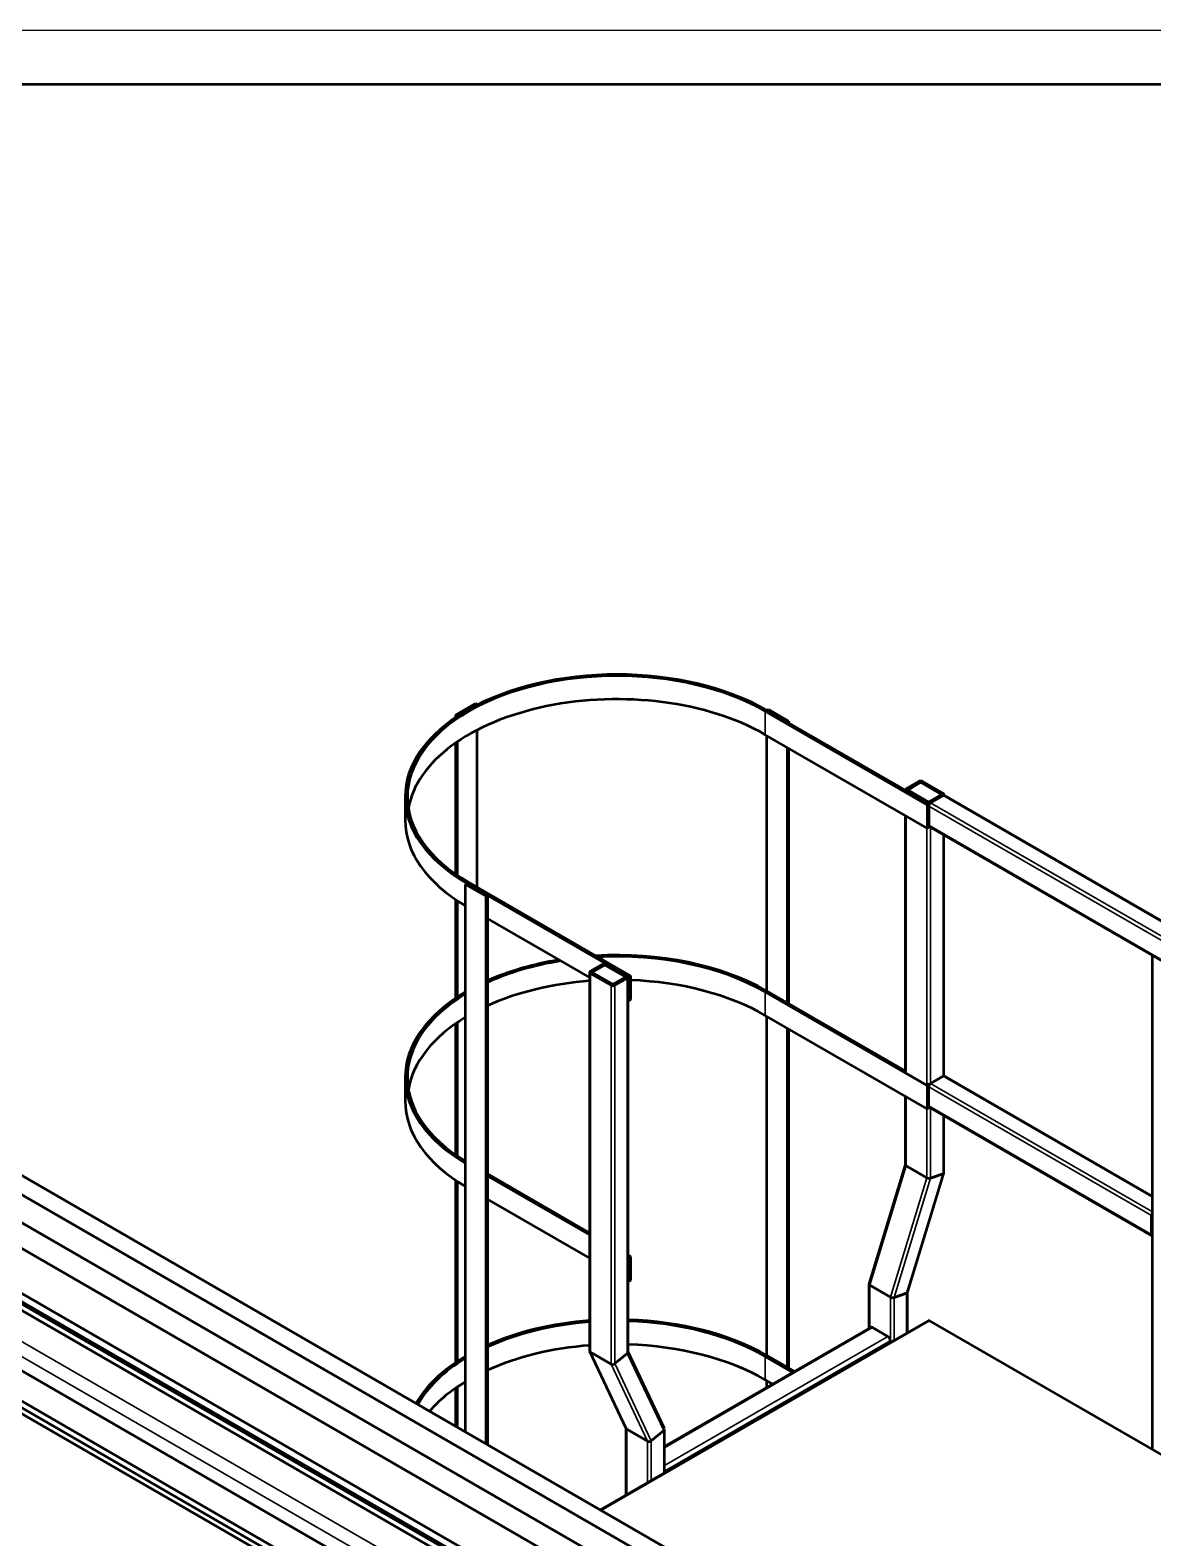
# Model space of a CAD drawing. Header units: millimetres. Extents: x 0 to 15979, y 0 to 11286.
# Drawn here: x 9123 to 11084, y 8654 to 11286 of the extents above; entities that cross this region are included whole.
import ezdxf

# ---------------------------------------------------------------- set-up
doc = ezdxf.new("R2010")
doc.units = ezdxf.units.MM
doc.header["$LTSCALE"] = 19
for name, color, linetype, lineweight in [('Видимые тонкие (ГОСТ)', 7, 'Continuous', 35), ('Видимый контур (ГОСТ)', 7, 'Continuous', 50), ('Кромка (ГОСТ)', 7, 'Continuous', 50)]:
    doc.layers.add(name, color=color, linetype=linetype, lineweight=lineweight)

# ---------------------------------------------------------------- blocks, each defined once
blk = doc.blocks.new('Рамки ГОСТ_ граница 594x841_2')
at = {"layer": 'Кромка (ГОСТ)', "lineweight": 25}
blk.add_line((0, 594), (841, 594), dxfattribs=at)
at = {"layer": 'Кромка (ГОСТ)'}
blk.add_line((836, 589), (20, 589), dxfattribs=at)

msp = doc.modelspace()

# ---------------------------------------------------------------- linework, layer by layer
at = {"layer": 'Видимые тонкие (ГОСТ)'}
for p, q in [((10409.5, 10098.7), (10406.7, 10097.1)), ((10406.7, 10097.1), (10406.7, 10056.3)), ((10655.2, 9960.6), (10655.2, 9959.3)), ((10677.2, 9973.2), (10677.2, 9972.4)), ((10679.3, 9973.2), (10679.3, 9972.4)), ((10715.3, 9952.4), (10715.3, 9951.2)), ((10717.5, 9949.9), (14342.4, 7857.1)), ((10692.4, 9931.8), (14290.9, 7854.1)), ((10695.5, 9937.3), (14298.6, 7857.1)), ((10653.1, 9914), (10653.1, 9468.2)), ((10692.4, 9898.3), (14261.9, 7837.4)), ((10695.5, 9447.4), (10695.5, 9894.9)), ((10689.2, 9893.2), (10689.2, 9447.4)), ((10717.5, 9882.3), (10717.5, 9460)), ((9886.3, 9796.6), (9889.1, 9798.3)), ((7781.6, 9736.8), (12269.6, 7145.7)), ((7804.2, 9749.9), (12269.6, 7171.8)), ((10101.6, 9639.7), (10101.6, 8978.6)), ((10103.7, 9642.1), (10103.7, 9640.9)), ((10125.6, 9654.8), (10125.6, 9654)), ((10127.7, 9654.8), (10127.7, 9654)), ((10163.8, 9634), (10163.8, 9632.7)), ((10137.6, 9618.8), (10137.6, 8957.8)), ((10144, 8958.6), (10144, 9618.8)), ((10165.9, 9631.5), (10165.9, 8976.4)), ((10409.5, 9608.8), (10406.7, 9607.2)), ((10406.7, 9607.2), (10406.7, 9566.4)), ((10695.5, 9447.4), (11083.1, 9223.6)), ((10717.5, 9460), (11083.1, 9248.9)), ((10653.1, 9424.1), (10653.1, 9303.8)), ((10692.4, 9441.9), (11081.3, 9217.3)), ((10689.2, 9403.3), (10689.2, 9282.9)), ((10692.4, 9408.4), (11081.3, 9183.9)), ((10695.5, 9282.2), (10695.5, 9405)), ((10717.5, 9392.4), (10717.5, 9289.6)), ((10653.1, 9303.8), (10589.5, 9095.6)), ((10717.5, 9289.6), (10653.8, 9081.4)), ((10689.2, 9282.9), (10625.5, 9074.7)), ((10631.9, 9074), (10695.5, 9282.2)), ((10589.5, 9020.8), (10589.5, 9095.6)), ((10653.8, 9011.8), (10653.8, 9081.4)), ((10625.5, 8995.5), (10625.5, 9074.7)), ((10631.9, 8999.1), (10631.9, 9074)), ((10230.9, 8811.7), (10594.1, 9021.4)), ((10230.9, 8780.7), (10620.9, 9005.9)), ((10101.6, 8978.6), (10165.2, 8843.9)), ((10165.9, 8976.4), (10229.6, 8841.7)), ((10230.9, 8770.9), (10625.2, 8998.5)), ((10137.6, 8957.8), (10201.3, 8823.1)), ((10207.6, 8823.8), (10144, 8958.6)), ((10409.5, 8972.8), (10406.7, 8971.2)), ((10406.7, 8971.2), (10406.7, 8930.3)), ((10165.2, 8729.7), (10165.2, 8843.9)), ((10201.3, 8750.5), (10201.3, 8823.1)), ((10207.6, 8754.2), (10207.6, 8823.8)), ((10229.6, 8766.8), (10229.6, 8841.7))]:
    msp.add_line(p, q, dxfattribs=at)
at = {"layer": 'Видимый контур (ГОСТ)'}
for p, q in [((5966.1, 11067.5), (12726, 7164.7)), ((6033.9, 11061.8), (13706, 6632.3)), ((5923.6, 11043), (12683.6, 7140.2)), ((5923.6, 10998.1), (12683.6, 7095.3)), ((5855.7, 10958.9), (13527.9, 6529.4)), ((9901.1, 10110.6), (9865.7, 10090.2)), ((9903.9, 10108.9), (9868.6, 10088.5)), ((9901.1, 10110.6), (9903.9, 10108.9)), ((9903.9, 10108.3), (9903.9, 10108.9)), ((9865.7, 10090.2), (9865.7, 10085.9)), ((9865.7, 10090.2), (9868.6, 10088.5)), ((9868.6, 10088.5), (9868.6, 10087.8)), ((10406.7, 10097.1), (10689.5, 9933.8)), ((10409.5, 10098.7), (10412.3, 10100.4)), ((10409.5, 10098.7), (10692.4, 9935.4)), ((10409.5, 10098.7), (10444.9, 10078.3)), ((10412.3, 10100.4), (10447.7, 10080)), ((10444.9, 10078.3), (10447.7, 10080)), ((10447.7, 10080), (10447.7, 10076.7)), ((9903.9, 9789.7), (9903.9, 10064.4)), ((10689.5, 9893), (10406.7, 10056.3)), ((10409.5, 9608.8), (10409.5, 10054.7)), ((7425.5, 10038.3), (13249.6, 6675.8)), ((9865.7, 10041.5), (9865.7, 9813.1)), ((9868.6, 10043.4), (9868.6, 9811.1)), ((10444.9, 10034.2), (10444.9, 9588.4)), ((10447.7, 10032.6), (10447.7, 9586.8)), ((10653.1, 9961.8), (10675, 9974.4)), ((10681.4, 9974.4), (10717.5, 9953.6)), ((7571.9, 9949.7), (12408.5, 7157.3)), ((9777.9, 9947.7), (9777.9, 9906.9)), ((10651.8, 9958.9), (10651.8, 9959.9)), ((10689.2, 9937.3), (10653.1, 9958.1)), ((10677.2, 9973.2), (10655.2, 9960.6)), ((10655.2, 9959.3), (10691.3, 9938.5)), ((10677.5, 9972.6), (10656.3, 9960.3)), ((10656.3, 9959.5), (10656.3, 9960.3)), ((10656.3, 9958.7), (10656.3, 9959.5)), ((10656.3, 9959.5), (10691.6, 9939.1)), ((10677.5, 9972.6), (10678.9, 9972.6)), ((10714.3, 9952.2), (10678.9, 9972.6)), ((10715.3, 9952.4), (10679.3, 9973.2)), ((10693.1, 9939.1), (10714.3, 9951.4)), ((10693.4, 9938.5), (10715.3, 9951.2)), ((10717.5, 9949.9), (10695.5, 9937.3)), ((10717.5, 9949.9), (10695.5, 9937.3)), ((10714.3, 9952.2), (10714.3, 9951.4)), ((10714.3, 9951.4), (10714.3, 9950.5)), ((10718.8, 9950.4), (10718.8, 9951.8)), ((14346.9, 7856), (10719.7, 9950.2)), ((12408.5, 7145.9), (7571.9, 9938.3)), ((10692.4, 9935.4), (10689.5, 9933.8)), ((10689.5, 9933.8), (10689.5, 9893)), ((10693.1, 9939.1), (10691.6, 9939.1)), ((10691.6, 9939.1), (10691.6, 9938.4)), ((10692.4, 9931.8), (10692.4, 9935.4)), ((10692.4, 9931.8), (10692.4, 9898.3)), ((10693.1, 9938.4), (10693.1, 9939.1)), ((10651.8, 9469), (10651.8, 9914.8)), ((10692.4, 9894.6), (10692.4, 9898.2)), ((14260.6, 7836.6), (10693.3, 9896.2)), ((10692.4, 9894.6), (10689.5, 9893)), ((10718.8, 9460.5), (10718.8, 9881.5)), ((7425.5, 9842.8), (13080.3, 6578)), ((9883.4, 9795), (9886.3, 9796.6)), ((9883.4, 9795), (9918.8, 9774.6)), ((9883.4, 8839.3), (9883.4, 9795)), ((10169.1, 9633.3), (9886.3, 9796.6)), ((9886.3, 9796.6), (9921.6, 9776.2)), ((10171.9, 9635), (9889.1, 9798.3)), ((7571.9, 9779.9), (12408.5, 6987.5)), ((12408.5, 6976.1), (7571.9, 9768.5)), ((9865.7, 9768.7), (9865.7, 9596)), ((9868.6, 9766.8), (9868.6, 9597.9)), ((9918.8, 9774.6), (9921.6, 9776.2)), ((9918.8, 9774.6), (9918.8, 8818.9)), ((9921.6, 9776.2), (9921.6, 8817.3)), ((12269.6, 7120.8), (7760, 9724.4)), ((10100.3, 9632.3), (9921.6, 9735.4)), ((11083.1, 8808.4), (11083.1, 9670.1)), ((10100.3, 8980.7), (10100.3, 9641.5)), ((10101.6, 9643.3), (10123.5, 9656)), ((10137.6, 9618.8), (10101.6, 9639.7)), ((10125.6, 9654.8), (10103.7, 9642.1)), ((10103.7, 9640.9), (10139.8, 9620.1)), ((10126, 9654.2), (10104.8, 9641.9)), ((10104.8, 9641.1), (10104.8, 9641.9)), ((10104.8, 9640.3), (10104.8, 9641.1)), ((10104.8, 9641.1), (10140.1, 9620.7)), ((10126, 9654.2), (10127.4, 9654.2)), ((10162.7, 9633.7), (10127.4, 9654.2)), ((10163.8, 9634), (10127.7, 9654.8)), ((10129.9, 9656), (10165.9, 9635.2)), ((10141.5, 9620.7), (10162.7, 9632.9)), ((10141.9, 9620.1), (10163.8, 9632.7)), ((10162.7, 9633.7), (10162.7, 9632.9)), ((10162.7, 9632.9), (10162.7, 9632.1)), ((10167.2, 8978.8), (10167.2, 9633.3)), ((10169.1, 9633.3), (10171.9, 9635)), ((10169.1, 9592.5), (10169.1, 9633.3)), ((10171.9, 9594.1), (10171.9, 9635)), ((10140.1, 9620.7), (10140.1, 9619.9)), ((10141.5, 9620.7), (10140.1, 9620.7)), ((10141.5, 9619.9), (10141.5, 9620.7)), ((10165.9, 9631.5), (10144, 9618.8)), ((10406.7, 9607.2), (10689.5, 9443.9)), ((10409.5, 9608.8), (10653.1, 9468.2)), ((10169.1, 9592.5), (10167.2, 9593.6)), ((10169.1, 9592.5), (10171.9, 9594.1)), ((9868.6, 9553.5), (9868.6, 9321.2)), ((10689.5, 9403.1), (10406.7, 9566.4)), ((10409.5, 8972.8), (10409.5, 9564.8)), ((9865.7, 9551.6), (9865.7, 9323.2)), ((10444.9, 9544.3), (10444.9, 8952.4)), ((10447.7, 9542.7), (10447.7, 8950.7)), ((9777.9, 9457.8), (9777.9, 9417)), ((10689.2, 9447.4), (10692.4, 9445.5)), ((10695.5, 9447.4), (10717.5, 9460)), ((10719.7, 9460.3), (11083.1, 9250.4)), ((10651.8, 9305.4), (10651.8, 9424.9)), ((10692.4, 9445.5), (10689.5, 9443.9)), ((10689.5, 9443.9), (10689.5, 9403.1)), ((10692.4, 9441.9), (10692.4, 9445.5)), ((10692.4, 9408.4), (10692.4, 9441.9)), ((10692.4, 9404.7), (10689.5, 9403.1)), ((10692.4, 9404.7), (10692.4, 9408.4)), ((10693.3, 9406.3), (11082.2, 9181.8)), ((10718.8, 9291), (10718.8, 9391.6)), ((10100.3, 9186.5), (9921.6, 9289.6)), ((10588.2, 9097.4), (10651.8, 9305.5)), ((10689.2, 9282.9), (10653.1, 9303.8)), ((10653.1, 9303.8), (10689.2, 9282.9)), ((10655.1, 9082.5), (10718.7, 9290.7)), ((10717.5, 9289.6), (10695.5, 9282.2)), ((10695.5, 9282.2), (10717.5, 9289.6)), ((9865.7, 9278.8), (9865.7, 8959.9)), ((9868.6, 9276.9), (9868.6, 8961.8)), ((10100.3, 9183.2), (9921.6, 9286.3)), ((10100.3, 9142.4), (9921.6, 9245.5)), ((11081.3, 9183.9), (11081.3, 9217.3)), ((10171.9, 9145.1), (10167.2, 9147.8)), ((10169.1, 9143.4), (10167.2, 9144.5)), ((10169.1, 9143.4), (10171.9, 9145.1)), ((10169.1, 9102.6), (10169.1, 9143.4)), ((10171.9, 9104.3), (10171.9, 9145.1)), ((10169.1, 9102.6), (10167.2, 9103.7)), ((10169.1, 9102.6), (10171.9, 9104.3)), ((10588.2, 9020), (10588.2, 9097.2)), ((10625.5, 9074.7), (10589.5, 9095.6)), ((10625.5, 9074.7), (10589.5, 9095.6)), ((10631.9, 9074), (10653.8, 9081.4)), ((10653.8, 9081.4), (10631.9, 9074)), ((10655.1, 9012.5), (10655.1, 9082.6)), ((10693.1, 9033.6), (10120, 8702.7)), ((10692.4, 9034), (10634.4, 9000.6)), ((10693.1, 9033.6), (10692.4, 9034)), ((12111.9, 8214.5), (10693.1, 9033.6)), ((10230.9, 8813.7), (10591.1, 9021.7)), ((10620.9, 9005.9), (10594.1, 9021.4)), ((10635.1, 9000.1), (10634.4, 9000.6)), ((10634.4, 9000.6), (10634.4, 8999.7)), ((10164.1, 8845.1), (10100.5, 8979.8)), ((10101.6, 8978.6), (10137.6, 8957.8)), ((10137.6, 8957.8), (10101.6, 8978.6)), ((10119.2, 8703.1), (10633.3, 8999.9)), ((10144, 8958.6), (10165.9, 8976.4)), ((10165.9, 8976.4), (10144, 8958.6)), ((10230.7, 8845), (10167.2, 8979.3)), ((10625.2, 8995.2), (10625.2, 8998.5)), ((10634, 8999.5), (10633.3, 8999.9)), ((10406.7, 8971.2), (10455.1, 8943.2)), ((10409.5, 8972.8), (10458, 8944.8)), ((10419.8, 8922.8), (10406.7, 8930.3)), ((10409.5, 8916.9), (10409.5, 8928.7)), ((9865.7, 8915.5), (9865.7, 8849.5)), ((9868.6, 8917.5), (9868.6, 8847.9)), ((10163.9, 8728.9), (10163.9, 8845.5)), ((10165.2, 8843.9), (10201.3, 8823.1)), ((10201.3, 8823.1), (10165.2, 8843.9)), ((10230.9, 8767.6), (10230.9, 8844.1)), ((10207.6, 8823.8), (10229.6, 8841.7)), ((10229.6, 8841.7), (10207.6, 8823.8))]:
    msp.add_line(p, q, dxfattribs=at)
for centre, major_axis, ratio, start_param, end_param in [((10147.9, 9947.7), (-370, 0), 0.57735, 3.926991, 7.068583), ((10147.9, 9947.7), (-366, 0), 0.57735, 3.926991, 7.068583), ((10147.9, 9906.9), (-366, 0), 0.57735, 3.926991, 6.186435), ((10678.2, 9972.6), (4.5, 0), 0.57735, 0.785398, 2.356194), ((10656.3, 9959.9), (-4.5, 0), 0.57735, 5.497787, 7.068583), ((10656.3, 9959.9), (-1.5, 0), 0.57735, 5.497787, 7.068583), ((10678.2, 9972.6), (-1.5, 0), 0.57735, 3.926991, 5.497787), ((10714.3, 9951.8), (1.5, 0), 0.57735, 5.497787, 7.068583), ((10714.3, 9951.8), (4.5, 0), 0.57735, 5.497787, 7.068583), ((10717.5, 9946.3), (2.25, 3.9), 0.57735, 0, 0.785398), ((10692.4, 9939.1), (-4.5, 0), 0.57735, 0.785398, 2.356194), ((10692.4, 9939.1), (1.5, 0), 0.57735, 3.926991, 5.497787), ((10695.5, 9933.6), (-2.25, -3.9), 0.57735, 3.926991, 5.497787), ((10147.9, 9906.9), (-370, 0), 0.57735, 0, 0.774528), ((10695.5, 9900.1), (-2.25, -3.9), 0.57735, 5.497787, 6.283185), ((10147.9, 9457.8), (370, 0), 0.57735, 1.848131, 2.228817), ((10147.9, 9457.8), (366, 0), 0.57735, 1.842035, 2.237292), ((10147.9, 9457.8), (370, 0), 0.57735, 0.785398, 1.671505), ((10147.9, 9457.8), (366, 0), 0.57735, 0.785398, 1.662549), ((11087.6, 9670.1), (-4.5, 0), 0.57735, 5.924866, 7.068583), ((10104.8, 9641.5), (-4.5, 0), 0.57735, 5.497787, 7.068583), ((10104.8, 9641.5), (-1.5, 0), 0.57735, 5.497787, 7.068583), ((10126.7, 9654.2), (4.5, 0), 0.57735, 0.785398, 2.356194), ((10126.7, 9654.2), (-1.5, 0), 0.57735, 3.926991, 5.497787), ((10162.7, 9633.3), (1.5, 0), 0.57735, 5.497787, 7.068583), ((10162.7, 9633.3), (4.5, 0), 0.57735, 5.497787, 7.068583), ((10147.9, 9457.8), (-370, 0), 0.57735, 5.508657, 7.057713), ((10147.9, 9417), (-366, 0), 0.57735, 4.842905, 5.378885), ((10140.8, 9620.7), (-4.5, 0), 0.57735, 0.785398, 2.356194), ((10140.8, 9620.7), (1.5, 0), 0.57735, 3.926991, 5.497787), ((10147.9, 9417), (-366, 0), 0.57735, 3.926991, 4.646654), ((10147.9, 9457.8), (-366, 0), 0.57735, 5.519891, 7.046479), ((10147.9, 9417), (-366, 0), 0.57735, 5.519891, 6.186435), ((10695.5, 9443.7), (2.25, 3.9), 0.57735, 0.785398, 2.356194), ((10717.5, 9456.4), (2.25, 3.9), 0.57735, 0, 0.785398), ((10147.9, 9417), (-370, 0), 0.57735, 0, 0.774528), ((10695.5, 9410.2), (-2.25, -3.9), 0.57735, 5.497787, 6.283185), ((10656.3, 9304.8), (4.49, -0.67), 0.45086, 3.208857, 3.994256), ((10656.3, 9304.8), (-4.49, 0.67), 0.45086, 0.067265, 0.852663), ((10714.3, 9291.5), (-4.49, 0.67), 0.45086, 2.423459, 3.208857), ((10714.3, 9291.5), (4.49, -0.67), 0.45086, 5.565052, 6.35045), ((10692.4, 9284), (4.49, -0.67), 0.45086, 3.994256, 5.565052), ((10692.4, 9284), (-4.49, 0.67), 0.45086, 0.852663, 2.423459), ((11084.4, 9219.2), (2.25, 3.9), 0.57735, 1.212477, 2.356194), ((11084.4, 9185.7), (-2.25, -3.9), 0.57735, 5.497787, 6.641505), ((10592.7, 9096.6), (-4.49, 0.67), 0.45086, 6.215921, 7.12589), ((10592.7, 9096.6), (4.49, -0.67), 0.45086, 3.074328, 3.98433), ((10592.4, 9095.8), (-4.3, 1.32), 0.303236, 0.90997, 0.919928), ((10592.7, 9097.4), (-4.5, 0), 0.57735, 0.775473, 0.785398), ((10650.6, 9083.3), (4.49, -0.67), 0.45086, 5.565052, 6.215921), ((10650.6, 9083.3), (-4.49, 0.67), 0.45086, 2.423459, 3.074328), ((10628.5, 9075), (-4.3, 1.32), 0.303236, 0.919928, 0.929886), ((10628.7, 9076.6), (-4.5, 0), 0.57735, 0.785398, 0.795324), ((10628.7, 9075.8), (-4.49, 0.67), 0.45086, 0.862621, 2.423459), ((10628.7, 9075.8), (4.49, -0.67), 0.45086, 4.004181, 5.565052), ((10147.9, 8821.7), (370, 0), 0.57735, 1.699894, 2.228817), ((10147.9, 8821.7), (366, 0), 0.57735, 1.701313, 2.237292), ((10147.9, 8821.7), (370, 0), 0.57735, 0.785398, 1.518477), ((10147.9, 8821.7), (366, 0), 0.57735, 0.785398, 1.517905), ((10594.1, 9016.5), (-3, 5.2), 0.57735, 5.497787, 6.283185), ((10620.9, 9001), (-3, 5.2), 0.57735, 3.926991, 5.497787), ((10147.9, 8780.9), (-366, 0), 0.57735, 4.842905, 5.378885), ((10104.8, 8981.2), (-4.45, -1), 0.677838, 6.132299, 6.917697), ((10104.8, 8981.2), (4.45, 1), 0.677838, 2.990707, 3.776105), ((10162.7, 8978.2), (4.45, 1), 0.677838, 5.346901, 6.132299), ((10162.7, 8978.2), (-4.45, -1), 0.677838, 2.205308, 2.990707), ((10147.9, 8780.9), (-366, 0), 0.57735, 3.926991, 4.659498), ((10147.9, 8821.7), (-370, 0), 0.57735, 5.508657, 5.96153), ((10147.9, 8821.7), (-366, 0), 0.57735, 5.519891, 5.967003), ((10140.8, 8960.4), (-4.45, -1), 0.677838, 0.634512, 2.205308), ((10140.8, 8960.4), (4.45, 1), 0.677838, 3.776105, 5.346901), ((10147.9, 8780.9), (-366, 0), 0.57735, 5.519891, 5.81885), ((10168.4, 8846.5), (-4.45, -1), 0.677838, 0.150886, 0.634512), ((10168.4, 8846.5), (4.45, 1), 0.677838, 3.292479, 3.776105), ((10226.4, 8843.5), (4.45, 1), 0.677838, 5.346901, 6.434071), ((10226.4, 8843.5), (-4.45, -1), 0.677838, 2.205308, 3.292479), ((10204.5, 8825.7), (-4.45, -1), 0.677838, 0.634512, 2.205308), ((10204.5, 8825.7), (4.45, 1), 0.677838, 3.776105, 5.346901)]:
    msp.add_ellipse(centre, major_axis=major_axis, ratio=ratio, start_param=start_param, end_param=end_param, dxfattribs=at)

# ---------------------------------------------------------------- block references
at = {"xscale": 19, "yscale": 19, "zscale": 19}
msp.add_blockref('Рамки ГОСТ_ граница 594x841_2', (0, 0), dxfattribs=at)

doc.saveas('drawing.dxf')
